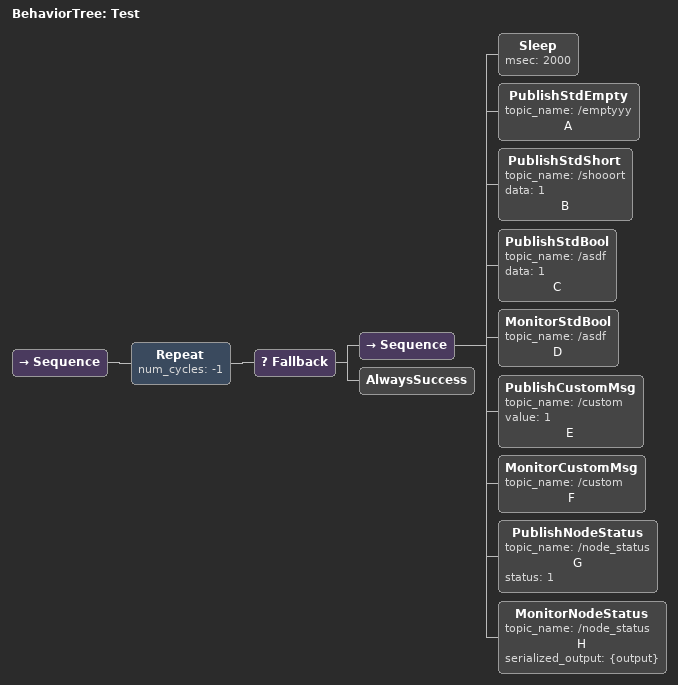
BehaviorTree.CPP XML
<?xml version="1.0"?>
<root BTCPP_format="4" main_tree_to_execute="BehaviorTree">
    <BehaviorTree ID="Test">
        <Sequence>
            <Repeat num_cycles="-1">
                <Fallback>
                    <Sequence>
                        <Sleep msec="2000"/>
                        <PublishStdEmpty topic_name="/emptyyy" name="A"/>
                        <PublishStdShort topic_name="/shooort" data="1" name="B"/>
                        <PublishStdBool topic_name="/asdf" data="1" name="C"/>
                        <MonitorStdBool topic_name="/asdf" name="D"/>
                        <PublishCustomMsg topic_name="/custom" value="1" name="E"/>
                        <MonitorCustomMsg topic_name="/custom" name="F"/>
                        <PublishNodeStatus topic_name="/node_status" name="G" status="1"/>
                        <!-- Deserialization fails with the last one (MonitorNodeStatus)-->
                        <MonitorNodeStatus topic_name="/node_status" name="H" serialized_output="{output}"/>
                    </Sequence>
                    <AlwaysSuccess/>
                </Fallback>
            </Repeat>
        </Sequence>
    </BehaviorTree>
</root>
